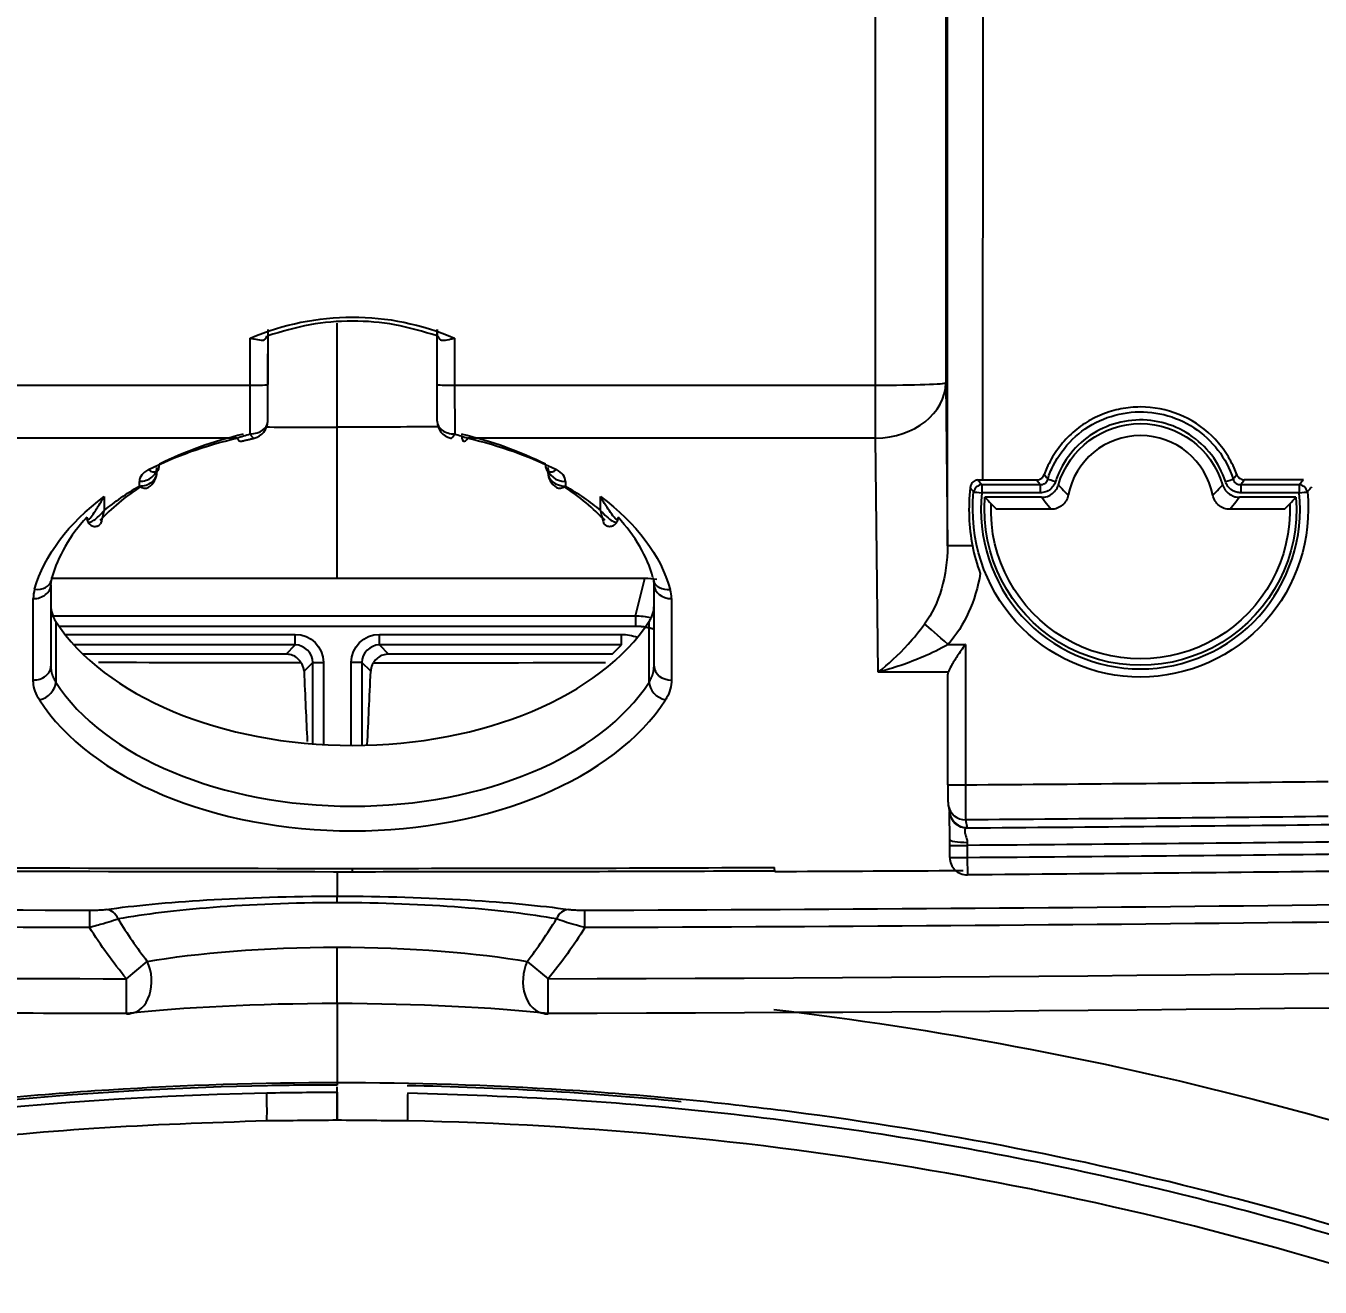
# Model space of a CAD drawing. Header units: millimetres. Extents: x 28 to 2363, y 8 to 1657.
# Drawn here: x 1883.81 to 1920.71, y 1195.31 to 1231.27 of the extents above; entities that cross this region are included whole.
import ezdxf

# ---------------------------------------------------------------- set-up
doc = ezdxf.new("R2010")
doc.units = ezdxf.units.MM
doc.layers.get('Defpoints').update_dxf_attribs({"linetype": 'CONTINUOUS'})
doc.layers.add('1LINE', color=7, linetype='CONTINUOUS')
doc.styles.add('Annotative', font='malgun.ttf')
doc.dimstyles.new('WOO', dxfattribs={"dimtxt": 20, "dimasz": 2, "dimexe": 1.25, "dimexo": 0.3, "dimgap": 1, "dimtad": 1, "dimdec": 1, "dimzin": 1, "dimdsep": 46, "dimtxsty": 'Annotative', "dimcen": 0, "dimclrd": 1, "dimclre": 1, "dimclrt": 2, "dimadec": 0, "dimazin": 0, "dimtfac": 1, "dimtdec": 1, "dimtofl": 0, "dimtmove": 0, "dimatfit": 3, "dimfxl": 0, "dimarcsym": 0})

# ---------------------------------------------------------------- blocks, each defined once
blk = doc.blocks.new('*D31')
at = {"layer": '1LINE', "color": 1, "lineweight": -2}
for p, q in [((1963.641, 1298.544), (2143.909, 1298.544)), ((2142.659, 1296.544), (2142.659, 849.163)), ((1892.986, 847.163), (2143.909, 847.163))]:
    blk.add_line(p, q, dxfattribs=at)
at = {"layer": '1LINE', "color": 1}
for points in [[(2142.326, 1296.544), (2142.993, 1296.544), (2142.659, 1298.544)], [(2142.326, 849.163), (2142.993, 849.163), (2142.659, 847.163)]]:
    blk.add_solid(points, dxfattribs=at)
at = {"layer": 'Defpoints', "color": 0}
for p in [(1963.341, 1298.544), (1892.686, 847.163), (2142.659, 847.163)]:
    blk.add_point(p, dxfattribs=at)
at = {"layer": '1LINE', "color": 2, "insert": (2131.272, 1072.853), "char_height": 20, "attachment_point": 5, "rotation": 90, "style": 'Annotative'}
blk.add_mtext('451', dxfattribs=at)
blk = doc.blocks.new('*D32')
at = {"layer": '1LINE', "color": 1, "lineweight": -2}
for p, q in [((1963.641, 1336.944), (2212.264, 1336.944)), ((2211.014, 1334.944), (2211.014, 849.163)), ((1892.986, 847.163), (2212.264, 847.163))]:
    blk.add_line(p, q, dxfattribs=at)
at = {"layer": '1LINE', "color": 1}
for points in [[(2210.681, 1334.944), (2211.348, 1334.944), (2211.014, 1336.944)], [(2210.681, 849.163), (2211.348, 849.163), (2211.014, 847.163)]]:
    blk.add_solid(points, dxfattribs=at)
at = {"layer": 'Defpoints', "color": 0}
for p in [(1963.341, 1336.944), (1892.686, 847.163), (2211.014, 847.163)]:
    blk.add_point(p, dxfattribs=at)
at = {"layer": '1LINE', "color": 2, "insert": (2199.681, 1092.053), "char_height": 20, "attachment_point": 5, "rotation": 90, "style": 'Annotative'}
blk.add_mtext('490', dxfattribs=at)

msp = doc.modelspace()

# ---------------------------------------------------------------- linework, layer by layer
at = {"layer": '1LINE', "linetype": 'Continuous'}
for p, q in [((1910.086, 1216.439), (1910.095, 1245.78)), ((1911.095, 1245.78), (1911.087, 1218.324)), ((1910.036, 1237.433), (1910.036, 1221.09)), ((1908.036, 1221.021), (1908.036, 1237.364)), ((1890.703, 1222.611), (1890.703, 1221.039)), ((1895.532, 1222.612), (1895.533, 1222.424)), ((1895.533, 1221.038), (1895.532, 1222.612)), ((1890.203, 1221.021), (1890.203, 1222.365)), ((1896.033, 1222.365), (1896.033, 1221.021)), ((1890.704, 1219.997), (1890.704, 1221.914)), ((1878.201, 1221.021), (1890.203, 1221.021)), ((1896.033, 1221.021), (1908.036, 1221.021)), ((1908.036, 1219.515), (1908.036, 1221.021)), ((1910.036, 1221.09), (1910.086, 1216.439)), ((1892.686, 1215.511), (1892.686, 1219.828)), ((1889.827, 1219.515), (1878.201, 1219.515)), ((1908.036, 1219.515), (1896.409, 1219.515)), ((1908.108, 1212.841), (1908.036, 1219.515)), ((1887.5, 1218.545), (1887.525, 1218.56)), ((1887.543, 1218.673), (1887.543, 1218.539)), ((1898.693, 1218.539), (1898.693, 1218.673)), ((1898.711, 1218.56), (1898.737, 1218.545)), ((1887.043, 1218.145), (1887.043, 1218.279)), ((1899.193, 1218.279), (1899.193, 1218.145)), ((1911.062, 1218.187), (1911.062, 1217.955)), ((1911.062, 1218.187), (1912.726, 1218.187)), ((1911.087, 1218.324), (1912.628, 1218.324)), ((1912.726, 1218.187), (1912.726, 1217.955)), ((1918.453, 1218.187), (1918.453, 1217.955)), ((1918.453, 1218.187), (1920.116, 1218.187)), ((1920.238, 1218.324), (1918.551, 1218.324)), ((1920.116, 1218.187), (1920.116, 1217.955)), ((1886.043, 1217.846), (1886.043, 1217.447)), ((1900.193, 1217.447), (1900.193, 1217.846)), ((1912.726, 1217.955), (1911.062, 1217.955)), ((1912.769, 1217.824), (1911.155, 1217.824)), ((1920.023, 1217.824), (1918.41, 1217.824)), ((1920.116, 1217.955), (1918.453, 1217.955)), ((1913.036, 1217.482), (1911.484, 1217.482)), ((1919.694, 1217.482), (1918.142, 1217.482)), ((1885.543, 1217.221), (1885.543, 1217.254)), ((1900.693, 1217.254), (1900.693, 1217.221)), ((1884.518, 1215.33), (1884.518, 1213.008)), ((1892.686, 1215.511), (1884.547, 1215.511)), ((1901.454, 1215.511), (1892.686, 1215.511)), ((1901.188, 1214.444), (1901.454, 1215.511)), ((1901.718, 1213.008), (1901.718, 1215.329)), ((1884.018, 1212.614), (1884.018, 1214.936)), ((1902.218, 1214.935), (1902.218, 1212.614)), ((1884.518, 1214.444), (1901.188, 1214.444)), ((1901.188, 1214.144), (1884.756, 1214.144)), ((1901.188, 1214.444), (1901.188, 1214.144)), ((1884.925, 1213.915), (1891.49, 1213.915)), ((1891.49, 1213.615), (1891.49, 1213.915)), ((1893.887, 1213.915), (1900.789, 1213.915)), ((1893.887, 1213.615), (1893.887, 1213.915)), ((1900.789, 1213.615), (1900.789, 1213.915)), ((1891.49, 1213.615), (1885.179, 1213.615)), ((1891.227, 1213.352), (1891.49, 1213.615)), ((1893.887, 1213.615), (1894.15, 1213.352)), ((1900.789, 1213.615), (1893.887, 1213.615)), ((1900.527, 1213.352), (1900.789, 1213.615)), ((1910.103, 1213.629), (1910.598, 1213.629)), ((1910.598, 1213.629), (1910.597, 1209.627)), ((1891.227, 1213.352), (1885.433, 1213.352)), ((1891.99, 1213.115), (1891.738, 1212.863)), ((1891.99, 1210.794), (1891.99, 1213.115)), ((1891.99, 1213.115), (1892.29, 1213.115)), ((1892.29, 1213.115), (1892.29, 1210.774)), ((1893.387, 1213.115), (1893.087, 1213.115)), ((1893.087, 1210.75), (1893.087, 1213.115)), ((1893.639, 1212.863), (1893.387, 1213.115)), ((1893.387, 1213.115), (1893.387, 1210.753)), ((1900.527, 1213.352), (1894.15, 1213.352)), ((1910.112, 1212.841), (1908.108, 1212.841)), ((1910.097, 1209.627), (1910.098, 1212.747)), ((1910.141, 1208.839), (1910.14, 1208.859)), ((1910.149, 1208.071), (1910.141, 1208.839)), ((1910.149, 1207.558), (1910.149, 1207.9)), ((1910.149, 1207.9), (1910.649, 1207.9)), ((1910.649, 1207.9), (1910.649, 1207.557)), ((1910.149, 1207.558), (1910.649, 1207.557)), ((1910.649, 1207.557), (1910.652, 1207.057)), ((1905.159, 1207.147), (1905.157, 1207.271)), ((1885.623, 1206.053), (1885.622, 1205.556)), ((1899.75, 1205.556), (1899.749, 1206.053)), ((1886.675, 1204.098), (1887.27, 1204.593)), ((1898.102, 1204.593), (1898.697, 1204.098)), ((1886.672, 1203.098), (1886.675, 1204.098)), ((1898.7, 1203.098), (1898.697, 1204.098))]:
    msp.add_line(p, q, dxfattribs=at)
for centre, radius, start, end in [((1890.204, 1219.997), 0.5, 282.9182, 0), ((1896.034, 1219.996), 0.5, 180.0696, 257.0782), ((1915.589, 1217.482), 2.102, 11.0661, 168.9339), ((1887.043, 1218.539), 0.5, 300.4341, 0), ((1899.193, 1218.539), 0.5, 180, 239.5692), ((1910.649, 1207.557), 0.5, 179.9825, 270.4104), ((1886.675, 1204.098), 1, 269.8562, 276.0954), ((1898.697, 1204.098), 1, 263.9046, 270.1438)]:
    msp.add_arc(centre, radius, start, end, dxfattribs=at)
at = {"layer": '1LINE', "linetype": 'Continuous', "extrusion": (0, 0, -1)}
for radius, start, end in [(2.444, 16.6111, 163.3889), (4.447, 175.587, 4.413), (4.264, 177.8662, 2.1338)]:
    msp.add_arc((-1915.589, 1217.482), radius, start, end, dxfattribs=at)
for centre, major_axis, ratio, start_param, end_param in [((1893.118, 1205.518), (0, 17.446), 0.643111, 6.020324, 6.545956), ((1890.704, 1221.091), (0.001, -1.5), 0.000657, 0.753374, 1.535977), ((1895.534, 1221.09), (0.001, -1.5), 0.000657, 0.752898, 1.535977), ((1893.118, 1214.225), (9.2, 0), 0.615661, 4.0278, 4.346589), ((1893.118, 1214.225), (9.2, 0), 0.615661, 5.078189, 5.396974), ((1911.087, 1217.924), (1, 0), 0.4, 4.569444, 4.712535), ((1893.118, 1214.225), (9.2, 0), 0.615661, 3.314769, 3.835078), ((1893.118, 1214.225), (8.8, 0), 0.615661, 3.778392, 3.950393), ((1893.118, 1214.225), (8.8, 0), 0.615661, 5.474313, 5.646299), ((1893.118, 1214.225), (9.2, 0), 0.615661, 5.589696, 6.110383), ((1908.086, 1216.46), (0.033, -3.019), 0.662435, 4.726546, 5.559645), ((1908.086, 1216.46), (0.041, -3.807), 0.787989, 4.934779, 5.559645), ((1891.49, 1213.115), (0.566, 0.566), 0.999924, 5.497825, 7.068545), ((1893.887, 1213.115), (0.566, -0.566), 0.999924, 2.356233, 3.926953), ((1900.789, 1212.615), (-0.919, -0.919), 0.999924, 2.356233, 2.714404), ((1910.598, 1212.75), (0.5, 0), 0.781289, 3.133484, 3.375648)]:
    msp.add_ellipse(centre, major_axis=major_axis, ratio=ratio, start_param=start_param, end_param=end_param, dxfattribs=at)
at = {"layer": '1LINE', "linetype": 'Continuous'}
for centre, major_axis, ratio, start_param, end_param in [((1890.203, 1221.038), (0.5, 0), 0.034812, 4.71237, 6.282528), ((1896.033, 1221.038), (0.5, 0), 0.034812, 3.140935, 4.71237), ((1908.036, 1221.091), (-2, 0), 0.034812, 1.570796, 3.132847), ((1908.036, 1221.091), (-2, -0.022), 0.787993, 1.562244, 3.127436), ((1890.204, 1219.997), (0.5, 0.001), 0.729385, 4.711502, 6.282225), ((1896.034, 1219.996), (0.5, 0.001), 0.72971, 3.140632, 4.711501), ((1889.827, 1219.909), (0.115, -0.487), 0.281869, 5.586499, 6.322334), ((1890.204, 1219.997), (0.112, -0.487), 0.231864, 5.503201, 6.283221), ((1896.034, 1219.996), (0.112, 0.487), 0.232128, 3.141558, 3.92114), ((1896.409, 1219.909), (0.115, 0.487), 0.281869, 2.42527, 3.838279), ((1887.043, 1218.673), (0.5, 0), 0.788011, 4.712387, 6.283185), ((1887.743, 1218.279), (-0.7, 0), 0.615661, 5.396978, 6.283187), ((1887.3, 1219.007), (0.225, -0.447), 0.498302, 5.493541, 6.302848), ((1887.3, 1219.007), (0.225, -0.447), 0.498302, 0.019668, 0.781154), ((1898.936, 1219.007), (0.225, 0.447), 0.4983, 2.36044, 3.141191), ((1899.193, 1218.673), (0.5, 0), 0.788011, 3.141592, 4.712387), ((1898.936, 1219.007), (0.225, 0.447), 0.4983, 3.141206, 3.931235), ((1898.493, 1218.279), (-0.7, 0), 0.615661, 3.141594, 4.027804), ((1887.043, 1218.539), (0.5, 0), 0.788011, 4.712387, 6.283185), ((1899.193, 1218.539), (0.5, 0), 0.788011, 3.141593, 4.712387), ((1911.062, 1217.955), (0.186, 0.167), 0.880524, 0.900315, 2.241282), ((1913.167, 1218.275), (-0.238, 0.078), 0.000006, 0.380485, 1.570798), ((1918.012, 1218.274), (0.238, 0.078), 0.000006, 4.712387, 5.90268), ((1920.116, 1217.955), (-0.186, 0.167), 0.880491, 4.041749, 5.383031), ((1887.043, 1218.539), (0.253, -0.431), 0.544017, 5.459377, 6.283162), ((1899.193, 1218.539), (0.253, 0.431), 0.543975, 3.141612, 3.965367), ((1911.062, 1217.955), (0.249, -0.026), 0.000006, 3.521932, 4.71233), ((1920.116, 1217.955), (0.249, 0.026), 0.000006, 4.712463, 5.902889), ((1911.086, 1216.439), (-1, 0), 0.000006, 5.005123, 6.274469), ((1884.018, 1215.33), (0.5, 0), 0.788011, 4.712387, 6.283185), ((1884.056, 1215.595), (0.481, -0.137), 0.776224, 4.929463, 6.292444), ((1884.056, 1215.595), (0.481, -0.137), 0.776224, 0.009264, 0.217077), ((1902.181, 1215.593), (-0.481, -0.136), 0.776275, 6.066564, 6.273958), ((1902.181, 1215.593), (-0.481, -0.136), 0.776275, 6.273957, 7.637358), ((1902.218, 1215.329), (-0.5, 0), 0.788011, 0, 1.570794), ((1886.518, 1214.936), (-2.5, 0), 0.615661, 6.110009, 6.283187), ((1899.718, 1214.935), (-2.5, 0), 0.615661, 3.141594, 3.314395), ((1893.118, 1216.353), (-9.1, 0), 0.615661, 0.377636, 2.764166), ((1910.103, 1213.629), (-0.753, 0.658), 0.000005, 4.712393, 5.803574), ((1884.018, 1213.008), (0.5, 0), 0.788011, 4.712387, 6.283185), ((1902.218, 1213.008), (-0.5, 0), 0.788011, 0, 1.570794), ((1884.194, 1212.44), (0.42, 0.271), 0.732486, 4.271434, 5.84223), ((1893.118, 1214.619), (9.1, 0), 0.615661, 3.519231, 5.905761), ((1902.042, 1212.441), (-0.42, 0.271), 0.732548, 0.440747, 2.011543), ((1893.118, 1214.225), (-9.6, 0), 0.615661, 0.377638, 2.764168), ((1910.597, 1209.627), (0.5, 0), 0.000006, 3.132649, 4.712389), ((1910.601, 1209.128), (0.493, 0.086), 0.998718, 2.968572, 3.141512), ((1910.601, 1209.128), (0.493, 0.086), 0.998718, 3.141507, 4.547222), ((1910.635, 1208.899), (0.265, -0.424), 0.99549, 4.276202, 5.728842), ((1910.64, 1208.906), (0.493, 0.086), 0.998718, 3.141511, 4.547236), ((1910.649, 1208.071), (0.5, 0.001), 0.170269, 3.132748, 4.7134), ((1886.095, 1205.578), (-0.068, 0.495), 0.791053, 5.070539, 6.108694), ((1899.277, 1205.578), (-0.068, -0.495), 0.791053, 3.316084, 4.354239), ((1886.675, 1204.098), (0.106, -0.994), 0.713221, 0.000028, 2.013905), ((1898.697, 1204.098), (-0.106, -0.994), 0.713221, 4.26928, 6.283157)]:
    msp.add_ellipse(centre, major_axis=major_axis, ratio=ratio, start_param=start_param, end_param=end_param, dxfattribs=at)
for points, knots in [([(1895.532, 1222.427), (1895.135, 1222.547), (1894.348, 1222.784), (1893.117, 1222.878), (1891.887, 1222.784), (1891.1, 1222.547), (1890.703, 1222.427)], [0, 0, 0, 0, 0.252159, 0.499995, 0.747833, 1, 1, 1, 1]), ([(1890.203, 1222.365), (1890.237, 1222.359), (1890.348, 1222.341), (1890.506, 1222.292), (1890.635, 1222.31), (1890.666, 1222.385), (1890.679, 1222.419)], [0, 0, 0, 0, 0.157878, 0.508481, 0.782783, 1, 1, 1, 1]), ([(1895.556, 1222.419), (1895.57, 1222.385), (1895.601, 1222.31), (1895.728, 1222.295), (1895.888, 1222.331), (1895.997, 1222.357), (1896.033, 1222.365)], [0, 0, 0, 0, 0.217337, 0.491816, 0.835272, 1, 1, 1, 1]), ([(1918.332, 1218.477), (1918.309, 1218.54), (1918.284, 1218.603), (1918.181, 1218.835), (1918.09, 1218.997), (1917.876, 1219.303), (1917.753, 1219.448), (1917.352, 1219.837), (1917.033, 1220.046), (1916.333, 1220.328), (1915.965, 1220.4), (1915.399, 1220.4), (1915.213, 1220.381), (1914.848, 1220.31), (1914.667, 1220.257), (1914.319, 1220.115), (1914.154, 1220.029), (1913.842, 1219.826), (1913.693, 1219.707), (1913.425, 1219.448), (1913.304, 1219.306), (1913.089, 1218.998), (1912.997, 1218.833), (1912.894, 1218.602), (1912.869, 1218.54), (1912.846, 1218.477)], [0, 0, 0, 0, 0.028151, 0.028151, 0.106782, 0.106782, 0.185413, 0.185413, 0.342675, 0.342675, 0.499938, 0.499938, 0.578569, 0.578569, 0.6572, 0.6572, 0.735831, 0.735831, 0.814462, 0.814462, 0.893093, 0.893093, 0.971724, 0.971724, 1, 1, 1, 1]), ([(1912.947, 1218.347), (1912.989, 1218.477), (1913.041, 1218.604), (1913.242, 1219.004), (1913.431, 1219.262), (1913.877, 1219.695), (1914.141, 1219.876), (1914.706, 1220.137), (1915.014, 1220.22), (1915.634, 1220.28), (1915.953, 1220.256), (1916.559, 1220.107), (1916.853, 1219.979), (1917.374, 1219.637), (1917.608, 1219.419), (1917.986, 1218.926), (1918.135, 1218.642), (1918.232, 1218.347)], [0, 0, 0, 0, 0.058481, 0.058481, 0.192764, 0.192764, 0.327361, 0.327361, 0.461624, 0.461624, 0.596313, 0.596313, 0.731129, 0.731129, 0.865452, 0.865452, 1, 1, 1, 1]), ([(1918.012, 1218.274), (1917.923, 1218.546), (1917.786, 1218.805), (1917.439, 1219.258), (1917.225, 1219.457), (1916.747, 1219.77), (1916.478, 1219.887), (1915.923, 1220.025), (1915.63, 1220.046), (1915.062, 1219.992), (1914.78, 1219.915), (1914.262, 1219.676), (1914.02, 1219.51), (1913.611, 1219.113), (1913.438, 1218.877), (1913.254, 1218.51), (1913.206, 1218.394), (1913.167, 1218.275)], [0, 0, 0, 0, 0.134539, 0.134539, 0.268888, 0.268888, 0.403716, 0.403716, 0.538389, 0.538389, 0.672659, 0.672659, 0.807244, 0.807244, 0.941557, 0.941557, 1, 1, 1, 1]), ([(1910.944, 1218.32), (1910.92, 1218.318), (1910.897, 1218.313), (1910.854, 1218.294), (1910.833, 1218.281), (1910.798, 1218.249), (1910.783, 1218.23), (1910.756, 1218.186), (1910.746, 1218.16), (1910.737, 1218.12), (1910.734, 1218.108), (1910.733, 1218.095)], [0, 0, 0, 0, 0.212275, 0.212275, 0.424111, 0.424111, 0.642114, 0.642114, 0.886811, 0.886811, 1, 1, 1, 1]), ([(1910.944, 1218.32), (1910.954, 1218.309), (1910.964, 1218.298), (1911.003, 1218.253), (1911.032, 1218.22), (1911.062, 1218.187)], [0, 0, 0, 0, 0.249293, 0.249293, 1, 1, 1, 1]), ([(1912.628, 1218.324), (1912.654, 1218.324), (1912.681, 1218.328), (1912.73, 1218.345), (1912.754, 1218.358), (1912.794, 1218.39), (1912.811, 1218.41), (1912.833, 1218.446), (1912.841, 1218.461), (1912.846, 1218.477)], [0, 0, 0, 0, 0.276801, 0.276801, 0.554401, 0.554401, 0.822508, 0.822508, 1, 1, 1, 1]), ([(1912.726, 1218.187), (1912.714, 1218.203), (1912.703, 1218.218), (1912.679, 1218.252), (1912.667, 1218.269), (1912.645, 1218.299), (1912.637, 1218.311), (1912.628, 1218.324)], [0, 0, 0, 0, 0.347565, 0.347565, 0.730744, 0.730744, 1, 1, 1, 1]), ([(1912.726, 1218.187), (1912.753, 1218.184), (1912.781, 1218.186), (1912.827, 1218.199), (1912.846, 1218.208), (1912.868, 1218.223), (1912.873, 1218.226), (1912.895, 1218.245), (1912.91, 1218.263), (1912.923, 1218.285), (1912.924, 1218.287), (1912.935, 1218.308), (1912.942, 1218.327), (1912.947, 1218.347)], [0, 0, 0, 0, 0.277003, 0.277003, 0.480586, 0.480586, 0.539452, 0.539452, 0.769035, 0.769035, 0.795591, 0.795591, 1, 1, 1, 1]), ([(1913.167, 1218.275), (1913.155, 1218.238), (1913.139, 1218.203), (1913.092, 1218.127), (1913.058, 1218.088), (1912.978, 1218.023), (1912.93, 1217.997), (1912.831, 1217.963), (1912.778, 1217.955), (1912.726, 1217.955)], [0, 0, 0, 0, 0.197846, 0.197846, 0.458865, 0.458865, 0.729849, 0.729849, 1, 1, 1, 1]), ([(1912.769, 1217.824), (1912.824, 1217.824), (1912.881, 1217.833), (1912.987, 1217.87), (1913.037, 1217.898), (1913.124, 1217.968), (1913.162, 1218.011), (1913.216, 1218.096), (1913.234, 1218.138), (1913.247, 1218.18)], [0, 0, 0, 0, 0.263628, 0.263628, 0.527273, 0.527273, 0.790687, 0.790687, 1, 1, 1, 1]), ([(1912.846, 1218.477), (1912.846, 1218.477), (1912.846, 1218.477), (1912.855, 1218.465), (1912.864, 1218.454), (1912.886, 1218.425), (1912.899, 1218.409), (1912.923, 1218.377), (1912.935, 1218.362), (1912.947, 1218.347)], [0, 0, 0, 0, 0.000094, 0.000094, 0.269265, 0.269265, 0.652484, 0.652484, 1, 1, 1, 1]), ([(1913.247, 1218.18), (1913.282, 1218.141), (1913.318, 1218.102), (1913.41, 1218.003), (1913.467, 1217.944), (1913.526, 1217.885)], [0, 0, 0, 0, 0.392739, 0.392739, 1, 1, 1, 1]), ([(1917.652, 1217.885), (1917.711, 1217.944), (1917.769, 1218.003), (1917.861, 1218.102), (1917.897, 1218.141), (1917.932, 1218.18)], [0, 0, 0, 0, 0.607261, 0.607261, 1, 1, 1, 1]), ([(1917.932, 1218.18), (1917.948, 1218.127), (1917.973, 1218.075), (1918.039, 1217.985), (1918.08, 1217.945), (1918.171, 1217.881), (1918.224, 1217.857), (1918.32, 1217.83), (1918.365, 1217.824), (1918.41, 1217.824)], [0, 0, 0, 0, 0.263628, 0.263628, 0.527273, 0.527273, 0.790687, 0.790687, 1, 1, 1, 1]), ([(1918.453, 1217.955), (1918.414, 1217.955), (1918.376, 1217.959), (1918.289, 1217.98), (1918.241, 1218.001), (1918.155, 1218.057), (1918.116, 1218.093), (1918.052, 1218.177), (1918.028, 1218.225), (1918.012, 1218.274)], [0, 0, 0, 0, 0.197457, 0.197457, 0.458591, 0.458591, 0.729714, 0.729714, 1, 1, 1, 1]), ([(1918.232, 1218.347), (1918.237, 1218.353), (1918.242, 1218.359), (1918.26, 1218.382), (1918.273, 1218.399), (1918.299, 1218.432), (1918.311, 1218.449), (1918.327, 1218.469), (1918.33, 1218.473), (1918.332, 1218.477), (1918.332, 1218.477), (1918.332, 1218.477)], [0, 0, 0, 0, 0.148414, 0.148414, 0.531607, 0.531607, 0.914872, 0.914872, 0.999907, 0.999907, 1, 1, 1, 1]), ([(1918.232, 1218.347), (1918.238, 1218.32), (1918.249, 1218.294), (1918.276, 1218.255), (1918.29, 1218.239), (1918.311, 1218.223), (1918.316, 1218.219), (1918.34, 1218.204), (1918.362, 1218.195), (1918.387, 1218.19), (1918.39, 1218.189), (1918.412, 1218.186), (1918.433, 1218.185), (1918.453, 1218.187)], [0, 0, 0, 0, 0.277234, 0.277234, 0.480838, 0.480838, 0.539772, 0.539772, 0.770334, 0.770334, 0.796107, 0.796107, 1, 1, 1, 1]), ([(1918.332, 1218.477), (1918.341, 1218.452), (1918.354, 1218.429), (1918.387, 1218.388), (1918.407, 1218.37), (1918.451, 1218.344), (1918.476, 1218.334), (1918.517, 1218.326), (1918.534, 1218.324), (1918.551, 1218.324)], [0, 0, 0, 0, 0.276939, 0.276939, 0.554679, 0.554679, 0.822922, 0.822922, 1, 1, 1, 1]), ([(1918.551, 1218.324), (1918.548, 1218.32), (1918.545, 1218.316), (1918.53, 1218.295), (1918.518, 1218.277), (1918.493, 1218.242), (1918.48, 1218.225), (1918.463, 1218.2), (1918.458, 1218.193), (1918.453, 1218.187)], [0, 0, 0, 0, 0.085171, 0.085171, 0.468369, 0.468369, 0.851566, 0.851566, 1, 1, 1, 1]), ([(1920.116, 1218.187), (1920.146, 1218.22), (1920.176, 1218.253), (1920.216, 1218.299), (1920.227, 1218.311), (1920.238, 1218.324)], [0, 0, 0, 0, 0.728335, 0.728335, 1, 1, 1, 1]), ([(1892.686, 847.163), (1880.172, 847.156), (1867.684, 848.585), (1843.329, 854.273), (1831.696, 858.433), (1809.518, 869.388), (1798.959, 876.367), (1784.628, 888.455), (1780.113, 892.698), (1771.42, 901.459), (1767.257, 905.989), (1755.276, 919.994), (1747.972, 929.889), (1734.667, 950.746), (1728.646, 961.764), (1718.116, 984.312), (1713.621, 995.771), (1705.981, 1019.009), (1702.823, 1030.784), (1697.863, 1054.653), (1696.043, 1066.743), (1693.541, 1091.183), (1692.877, 1103.547), (1692.353, 1128.141), (1692.483, 1140.363), (1693.078, 1164.695), (1693.516, 1176.807), (1694.485, 1198.61), (1695.013, 1208.314), (1695.649, 1217.985)], [0, 0, 0, 0, 0.078081, 0.078081, 0.156162, 0.156162, 0.234242, 0.234242, 0.273283, 0.273283, 0.312323, 0.312323, 0.390404, 0.390404, 0.468485, 0.468485, 0.546565, 0.546565, 0.624646, 0.624646, 0.702727, 0.702727, 0.780808, 0.780808, 0.858888, 0.858888, 0.936969, 0.936969, 1, 1, 1, 1]), ([(1885.544, 1217.253), (1885.552, 1217.23), (1885.573, 1217.165), (1885.65, 1217.245), (1885.769, 1217.4), (1885.904, 1217.625), (1886.012, 1217.796), (1886.043, 1217.846)], [0, 0, 0, 0, 0.086823, 0.248719, 0.498044, 0.85369, 1, 1, 1, 1]), ([(2089.73, 1217.874), (2090.367, 1208.165), (2090.896, 1198.423), (2091.865, 1176.548), (2092.303, 1164.413), (2092.892, 1140.089), (2093.017, 1127.899), (2092.489, 1103.463), (2091.835, 1091.223), (2089.323, 1066.695), (2087.483, 1054.465), (2079.895, 1018.151), (2072.069, 994.433), (2056.333, 961.024), (2050.4, 950.216), (2037.006, 929.328), (2029.646, 919.416), (2017.625, 905.446), (2013.454, 900.933), (2004.755, 892.219), (2000.244, 888.005), (1985.941, 876.032), (1975.488, 869.164), (1953.136, 858.213), (1941.298, 854.057), (1917.346, 848.55), (1905.136, 847.156), (1892.686, 847.163)], [0, 0, 0, 0, 0.063029, 0.063029, 0.14111, 0.14111, 0.219191, 0.219191, 0.297272, 0.297272, 0.375352, 0.375352, 0.531514, 0.531514, 0.609595, 0.609595, 0.687676, 0.687676, 0.726717, 0.726717, 0.765757, 0.765757, 0.843838, 0.843838, 0.921919, 0.921919, 1, 1, 1, 1]), ([(1900.693, 1217.254), (1900.688, 1217.228), (1900.673, 1217.158), (1900.593, 1217.237), (1900.489, 1217.373), (1900.341, 1217.588), (1900.243, 1217.758), (1900.193, 1217.846)], [0, 0, 0, 0, 0.08608, 0.230846, 0.499543, 0.74257, 1, 1, 1, 1]), ([(1920.347, 1217.979), (1920.486, 1216.647), (1920.037, 1215.273), (1918.255, 1213.291), (1916.93, 1212.699), (1914.254, 1212.697), (1912.939, 1213.278), (1911.135, 1215.278), (1910.691, 1216.639), (1910.832, 1217.979)], [0, 0, 0, 0, 0.25, 0.25, 0.5, 0.5, 0.75, 0.75, 1, 1, 1, 1]), ([(1910.832, 1217.979), (1910.802, 1218.014), (1910.772, 1218.048), (1910.74, 1218.087), (1910.736, 1218.091), (1910.733, 1218.095)], [0, 0, 0, 0, 0.897355, 0.897355, 1, 1, 1, 1]), ([(1911.062, 1217.955), (1910.929, 1216.683), (1911.351, 1215.386), (1913.067, 1213.482), (1914.318, 1212.929), (1916.865, 1212.931), (1918.125, 1213.494), (1919.821, 1215.38), (1920.249, 1216.686), (1920.116, 1217.955)], [0, 0, 0, 0, 0.25, 0.25, 0.5, 0.5, 0.75, 0.75, 1, 1, 1, 1]), ([(1913.036, 1217.482), (1912.979, 1217.551), (1912.924, 1217.62), (1912.836, 1217.734), (1912.802, 1217.779), (1912.769, 1217.824)], [0, 0, 0, 0, 0.607271, 0.607271, 1, 1, 1, 1]), ([(1913.526, 1217.885), (1913.516, 1217.83), (1913.495, 1217.776), (1913.439, 1217.68), (1913.402, 1217.636), (1913.316, 1217.564), (1913.267, 1217.535), (1913.158, 1217.493), (1913.097, 1217.482), (1913.036, 1217.482)], [0, 0, 0, 0, 0.244849, 0.244849, 0.489718, 0.489718, 0.734324, 0.734324, 1, 1, 1, 1]), ([(1918.142, 1217.482), (1918.086, 1217.482), (1918.03, 1217.491), (1917.924, 1217.528), (1917.874, 1217.556), (1917.787, 1217.626), (1917.748, 1217.669), (1917.687, 1217.768), (1917.664, 1217.826), (1917.652, 1217.885)], [0, 0, 0, 0, 0.244849, 0.244849, 0.489718, 0.489718, 0.734325, 0.734325, 1, 1, 1, 1]), ([(1918.41, 1217.824), (1918.377, 1217.779), (1918.343, 1217.734), (1918.254, 1217.62), (1918.199, 1217.551), (1918.142, 1217.482)], [0, 0, 0, 0, 0.392729, 0.392729, 1, 1, 1, 1]), ([(1920.468, 1218.122), (1920.468, 1218.122), (1920.468, 1218.122), (1920.457, 1218.109), (1920.447, 1218.096), (1920.406, 1218.048), (1920.377, 1218.013), (1920.347, 1217.979)], [0, 0, 0, 0, 0.00009, 0.00009, 0.271583, 0.271583, 1, 1, 1, 1]), ([(1885.543, 1217.221), (1885.548, 1217.19), (1885.56, 1217.115), (1885.637, 1217.113), (1885.79, 1217.184), (1885.94, 1217.339), (1886.043, 1217.447)], [0, 0, 0, 0, 0.114012, 0.275504, 0.49937, 1, 1, 1, 1]), ([(1885.941, 1217.07), (1885.949, 1217.084), (1885.959, 1217.112), (1885.991, 1217.219), (1886.015, 1217.321), (1886.043, 1217.447)], [0, 0, 0, 0, 0.311452, 0.311452, 1, 1, 1, 1]), ([(1900.193, 1217.447), (1900.235, 1217.403), (1900.339, 1217.291), (1900.485, 1217.167), (1900.604, 1217.108), (1900.679, 1217.12), (1900.689, 1217.191), (1900.693, 1217.221)], [0, 0, 0, 0, 0.198108, 0.500758, 0.750992, 0.892984, 1, 1, 1, 1]), ([(1900.193, 1217.447), (1900.221, 1217.321), (1900.245, 1217.219), (1900.277, 1217.112), (1900.287, 1217.085), (1900.296, 1217.07)], [0, 0, 0, 0, 0.688579, 0.688579, 1, 1, 1, 1]), ([(1885.578, 1217.124), (1885.585, 1217.107), (1885.603, 1217.076), (1885.644, 1217.036), (1885.697, 1217.007), (1885.755, 1216.994), (1885.812, 1216.997), (1885.876, 1217.016), (1885.915, 1217.042), (1885.937, 1217.064)], [0, 0, 0, 0, 0.128681, 0.265577, 0.405802, 0.543853, 0.674862, 0.7955, 1, 1, 1, 1]), ([(1900.299, 1217.065), (1900.321, 1217.043), (1900.36, 1217.016), (1900.425, 1216.997), (1900.481, 1216.995), (1900.539, 1217.008), (1900.592, 1217.036), (1900.633, 1217.077), (1900.651, 1217.108), (1900.658, 1217.124)], [0, 0, 0, 0, 0.204495, 0.325132, 0.456139, 0.594189, 0.734416, 0.871314, 1, 1, 1, 1]), ([(1884.518, 1214.741), (1884.518, 1214.702), (1884.521, 1214.663), (1884.534, 1214.584), (1884.543, 1214.546), (1884.578, 1214.432), (1884.614, 1214.358), (1884.659, 1214.287)], [0, 0, 0, 0, 0.253135, 0.253135, 0.506271, 0.506271, 1, 1, 1, 1]), ([(1901.578, 1214.288), (1901.601, 1214.325), (1901.622, 1214.362), (1901.657, 1214.437), (1901.672, 1214.476), (1901.707, 1214.589), (1901.718, 1214.666), (1901.718, 1214.742)], [0, 0, 0, 0, 0.25313, 0.25313, 0.506261, 0.506261, 1, 1, 1, 1]), ([(1908.108, 1212.841), (1908.11, 1212.842), (1908.112, 1212.844), (1908.397, 1213.061), (1908.684, 1213.326), (1909.122, 1213.81), (1909.283, 1214.005), (1909.435, 1214.212)], [0, 0, 0, 0, 0.004191, 0.004191, 0.635655, 0.635655, 1, 1, 1, 1]), ([(1698.874, 1213.889), (1698.133, 1201.934), (1697.548, 1189.928), (1696.181, 1154.544), (1695.482, 1131.091), (1696.78, 1095.774), (1697.633, 1083.949), (1700.495, 1060.406), (1702.479, 1048.75), (1707.746, 1025.715), (1711.021, 1014.333), (1718.863, 991.845), (1723.448, 980.759), (1733.919, 959.299), (1739.776, 948.965), (1752.814, 929.139), (1760.023, 919.615), (1771.838, 906.137), (1775.915, 901.803), (1784.371, 893.475), (1788.737, 889.467), (1797.899, 881.938), (1802.693, 878.415), (1812.787, 871.94), (1818.057, 868.999), (1834.281, 861.178), (1845.487, 857.286), (1868.638, 852.001), (1880.663, 850.639), (1892.686, 850.645)], [0, 0, 0, 0, 0.079119, 0.079119, 0.232599, 0.232599, 0.309339, 0.309339, 0.386079, 0.386079, 0.462819, 0.462819, 0.539559, 0.539559, 0.616299, 0.616299, 0.69304, 0.69304, 0.73141, 0.73141, 0.76978, 0.76978, 0.80815, 0.80815, 0.84652, 0.84652, 0.92326, 0.92326, 1, 1, 1, 1]), ([(1892.685, 850.645), (1904.707, 850.639), (1916.706, 851.985), (1940.14, 857.354), (1951.333, 861.286), (1972.678, 871.594), (1982.867, 878.142), (1996.799, 889.608), (2001.192, 893.654), (2009.649, 902.003), (2013.702, 906.322), (2025.388, 919.674), (2032.536, 929.108), (2045.612, 948.99), (2051.547, 959.47), (2067.29, 991.805), (2074.949, 1014.109), (2082.814, 1048.358), (2084.799, 1059.924), (2087.677, 1083.307), (2088.556, 1095.157), (2089.899, 1130.655), (2089.198, 1154.277), (2087.832, 1189.732), (2087.249, 1201.739), (2086.509, 1213.693)], [0, 0, 0, 0, 0.076741, 0.076741, 0.153483, 0.153483, 0.230224, 0.230224, 0.268595, 0.268595, 0.306966, 0.306966, 0.383707, 0.383707, 0.460449, 0.460449, 0.613932, 0.613932, 0.690673, 0.690673, 0.767415, 0.767415, 0.920898, 0.920898, 1, 1, 1, 1]), ([(1910.103, 1213.629), (1909.872, 1213.497), (1909.633, 1213.38), (1908.973, 1213.096), (1908.544, 1212.952), (1908.115, 1212.843), (1908.112, 1212.842), (1908.108, 1212.841)], [0, 0, 0, 0, 0.36345, 0.36345, 0.994957, 0.994957, 1, 1, 1, 1]), ([(1910.598, 1213.629), (1910.597, 1213.627), (1910.596, 1213.625), (1910.516, 1213.512), (1910.436, 1213.399), (1910.298, 1213.194), (1910.237, 1213.099), (1910.155, 1212.951), (1910.127, 1212.892), (1910.112, 1212.841)], [0, 0, 0, 0, 0.006108, 0.006108, 0.40288, 0.40288, 0.755051, 0.755051, 1, 1, 1, 1]), ([(1891.66, 1213.103), (1891.646, 1213.127), (1891.631, 1213.149), (1891.578, 1213.214), (1891.533, 1213.252), (1891.436, 1213.31), (1891.382, 1213.331), (1891.294, 1213.349), (1891.26, 1213.352), (1891.227, 1213.352)], [0, 0, 0, 0, 0.156135, 0.156135, 0.486084, 0.486084, 0.810016, 0.810016, 1, 1, 1, 1]), ([(1891.738, 1212.863), (1891.735, 1212.929), (1891.718, 1212.996), (1891.676, 1213.077), (1891.669, 1213.09), (1891.66, 1213.103)], [0, 0, 0, 0, 0.832353, 0.832353, 1, 1, 1, 1]), ([(1893.717, 1213.103), (1893.704, 1213.084), (1893.693, 1213.064), (1893.656, 1212.984), (1893.642, 1212.923), (1893.639, 1212.863)], [0, 0, 0, 0, 0.247805, 0.247805, 1, 1, 1, 1]), ([(1894.15, 1213.352), (1894.095, 1213.352), (1894.039, 1213.343), (1893.935, 1213.307), (1893.885, 1213.28), (1893.798, 1213.212), (1893.76, 1213.171), (1893.725, 1213.118), (1893.721, 1213.111), (1893.717, 1213.103)], [0, 0, 0, 0, 0.316631, 0.316631, 0.633072, 0.633072, 0.952467, 0.952467, 1, 1, 1, 1]), ([(1884.194, 1212.046), (1884.091, 1212.206), (1884.032, 1212.379), (1884.019, 1212.572), (1884.018, 1212.593), (1884.018, 1212.614)], [0, 0, 0, 0, 0.894263, 0.894263, 1, 1, 1, 1]), ([(1902.218, 1212.614), (1902.218, 1212.442), (1902.17, 1212.267), (1902.066, 1212.086), (1902.055, 1212.066), (1902.042, 1212.047)], [0, 0, 0, 0, 0.894757, 0.894757, 1, 1, 1, 1]), ([(1910.597, 1209.627), (1912.317, 1209.639), (1914.036, 1209.653), (1917.482, 1209.685), (1919.209, 1209.703), (1920.936, 1209.722)], [0, 0, 0, 0, 0.498929, 0.498929, 1, 1, 1, 1]), ([(1910.097, 1209.627), (1910.097, 1209.591), (1910.097, 1209.494), (1910.098, 1209.378), (1910.098, 1209.321), (1910.098, 1209.31)], [0, 0, 0, 0, 0.301195, 0.856781, 1, 1, 1, 1]), ([(1910.597, 1209.627), (1910.598, 1209.515), (1910.598, 1209.401), (1910.599, 1209.19), (1910.6, 1209.09), (1910.601, 1208.915), (1910.601, 1208.838), (1910.603, 1208.72), (1910.603, 1208.676), (1910.604, 1208.639), (1910.604, 1208.631), (1910.605, 1208.628)], [0, 0, 0, 0, 0.221999, 0.221999, 0.444002, 0.444002, 0.665997, 0.665997, 0.887989, 0.887989, 1, 1, 1, 1]), ([(1910.098, 1209.31), (1910.098, 1209.27), (1910.099, 1209.185), (1910.1, 1209.137), (1910.102, 1209.1), (1910.104, 1209.074), (1910.111, 1209.016), (1910.139, 1208.932), (1910.171, 1208.859), (1910.199, 1208.831), (1910.2, 1208.83)], [0, 0, 0, 0, 0.208866, 0.502656, 0.565593, 0.606133, 0.666511, 0.829431, 0.992952, 1, 1, 1, 1]), ([(1920.941, 1208.723), (1919.216, 1208.704), (1917.49, 1208.686), (1914.045, 1208.654), (1912.325, 1208.64), (1910.605, 1208.628)], [0, 0, 0, 0, 0.50082, 0.50082, 1, 1, 1, 1]), ([(1910.605, 1208.628), (1910.608, 1208.612), (1910.61, 1208.595), (1910.623, 1208.521), (1910.633, 1208.464), (1910.643, 1208.406)], [0, 0, 0, 0, 0.224861, 0.224861, 1, 1, 1, 1]), ([(1910.639, 1208.4), (1910.634, 1208.398), (1910.628, 1208.395), (1910.608, 1208.38), (1910.592, 1208.363), (1910.576, 1208.319), (1910.575, 1208.293), (1910.581, 1208.254), (1910.583, 1208.244), (1910.597, 1208.192), (1910.618, 1208.144), (1910.642, 1208.059), (1910.65, 1208.023), (1910.649, 1207.985)], [0, 0, 0, 0, 0.113598, 0.113598, 0.333704, 0.333704, 0.523348, 0.523348, 0.581736, 0.581736, 0.835903, 0.835903, 1, 1, 1, 1]), ([(1893.118, 1207.141), (1893.118, 1207.135), (1893.118, 1207.139), (1893.118, 1207.165), (1893.118, 1207.187), (1893.118, 1207.226), (1893.118, 1207.235), (1893.118, 1207.245)], [0, 0, 0, 0, 0.438826, 0.438826, 0.877652, 0.877652, 1, 1, 1, 1]), ([(1905.16, 1207.168), (1904.827, 1207.167), (1904.494, 1207.165), (1902.827, 1207.159), (1901.494, 1207.154), (1897.813, 1207.145), (1895.465, 1207.142), (1893.118, 1207.141)], [0, 0, 0, 0, 0.083038, 0.083038, 0.415188, 0.415188, 1, 1, 1, 1]), ([(1910.533, 1207.175), (1910.408, 1207.174), (1910.283, 1207.174), (1908.492, 1207.163), (1906.825, 1207.154), (1905.159, 1207.147)], [0, 0, 0, 0, 0.069612, 0.069612, 1, 1, 1, 1]), ([(1886.096, 1206.075), (1886.889, 1206.183), (1887.846, 1206.277), (1890.09, 1206.413), (1891.372, 1206.452), (1892.686, 1206.452)], [0, 0, 0, 0, 0.5, 0.5, 1, 1, 1, 1]), ([(1892.686, 1206.263), (1892.686, 1206.307), (1892.686, 1206.346), (1892.686, 1206.406), (1892.686, 1206.429), (1892.686, 1206.446), (1892.686, 1206.45), (1892.686, 1206.452)], [0, 0, 0, 0, 0.421642, 0.421642, 0.843283, 0.843283, 1, 1, 1, 1]), ([(1892.686, 1206.452), (1894, 1206.452), (1895.282, 1206.413), (1897.526, 1206.277), (1898.483, 1206.183), (1899.276, 1206.075)], [0, 0, 0, 0, 0.5, 0.5, 1, 1, 1, 1]), ([(1885.623, 1206.053), (1885.703, 1206.053), (1885.783, 1206.054), (1885.915, 1206.059), (1885.971, 1206.063), (1886.047, 1206.069), (1886.074, 1206.072), (1886.096, 1206.075)], [0, 0, 0, 0, 0.445106, 0.445106, 0.793396, 0.793396, 1, 1, 1, 1]), ([(1892.686, 1206.263), (1891.43, 1206.263), (1890.209, 1206.214), (1888.082, 1206.047), (1887.182, 1205.933), (1886.438, 1205.802)], [0, 0, 0, 0, 0.5, 0.5, 1, 1, 1, 1]), ([(1898.934, 1205.802), (1898.19, 1205.933), (1897.29, 1206.047), (1895.163, 1206.214), (1893.941, 1206.263), (1892.686, 1206.263)], [0, 0, 0, 0, 0.5, 0.5, 1, 1, 1, 1]), ([(1899.276, 1206.075), (1899.311, 1206.07), (1899.356, 1206.066), (1899.453, 1206.06), (1899.507, 1206.057), (1899.623, 1206.054), (1899.686, 1206.053), (1899.749, 1206.053)], [0, 0, 0, 0, 0.326723, 0.326723, 0.65086, 0.65086, 1, 1, 1, 1]), ([(1886.438, 1205.802), (1886.399, 1205.787), (1886.353, 1205.771), (1886.222, 1205.728), (1886.126, 1205.698), (1885.898, 1205.631), (1885.759, 1205.592), (1885.622, 1205.556)], [0, 0, 0, 0, 0.215556, 0.215556, 0.566594, 0.566594, 1, 1, 1, 1]), ([(1899.75, 1205.556), (1899.642, 1205.584), (1899.534, 1205.614), (1899.334, 1205.671), (1899.241, 1205.699), (1899.072, 1205.753), (1898.995, 1205.779), (1898.934, 1205.802)], [0, 0, 0, 0, 0.338755, 0.338755, 0.66169, 0.66169, 1, 1, 1, 1]), ([(1892.686, 1203.389), (1892.686, 1203.377), (1892.686, 1203.384), (1892.686, 1203.435), (1892.686, 1203.48), (1892.686, 1203.601), (1892.686, 1203.678), (1892.686, 1203.854), (1892.686, 1203.955), (1892.686, 1204.167), (1892.686, 1204.281), (1892.686, 1204.505), (1892.686, 1204.618), (1892.686, 1204.822), (1892.686, 1204.916), (1892.686, 1204.999)], [0, 0, 0, 0, 0.144171, 0.144171, 0.288343, 0.288343, 0.432514, 0.432514, 0.576685, 0.576685, 0.720856, 0.720856, 0.865028, 0.865028, 1, 1, 1, 1]), ([(1886.672, 1203.104), (1883.523, 1203.112), (1880.373, 1203.126), (1873.285, 1203.171), (1869.347, 1203.205), (1865.409, 1203.248)], [0, 0, 0, 0, 0.444361, 0.444361, 1, 1, 1, 1]), ([(1892.686, 1203.392), (1892.686, 1203.363), (1892.686, 1203.335), (1892.686, 1203.083), (1892.686, 1202.853), (1892.686, 1202.419), (1892.686, 1202.209), (1892.686, 1201.836), (1892.686, 1201.669), (1892.686, 1201.4), (1892.686, 1201.294), (1892.686, 1201.169), (1892.686, 1201.137), (1892.686, 1201.132)], [0, 0, 0, 0, 0.026158, 0.026158, 0.227596, 0.227596, 0.429032, 0.429032, 0.630471, 0.630471, 0.831912, 0.831912, 1, 1, 1, 1]), ([(1905.133, 1203.224), (1909.754, 1202.674), (1914.321, 1201.818), (1927.281, 1198.483), (1935.244, 1195.306), (1942.667, 1191.262)], [0, 0, 0, 0, 0.345967, 0.345967, 1, 1, 1, 1]), ([(1892.686, 1201.132), (1890.534, 1201.132), (1888.335, 1201.063), (1884.015, 1200.786), (1881.865, 1200.579), (1875.445, 1199.748), (1871.18, 1198.912), (1858.704, 1195.633), (1850.91, 1192.459), (1843.662, 1188.443)], [0, 0, 0, 0, 0.125, 0.125, 0.25, 0.25, 0.5, 0.5, 1, 1, 1, 1]), ([(1847.85, 1190.356), (1854.286, 1193.551), (1861.329, 1196.157), (1875.766, 1199.718), (1883.144, 1200.697), (1890.677, 1200.844)], [0, 0, 0, 0, 0.5, 0.5, 1, 1, 1, 1]), ([(1890.694, 1201.048), (1881.325, 1200.869), (1872.023, 1199.369), (1861.795, 1196.248), (1860.403, 1195.789), (1859.025, 1195.303)], [0, 0, 0, 0, 0.862531, 0.862531, 1, 1, 1, 1]), ([(1890.675, 1200.044), (1890.679, 1200.037), (1890.683, 1200.111), (1890.684, 1200.425), (1890.681, 1200.652), (1890.677, 1200.844)], [0, 0, 0, 0, 0.5, 0.5, 1, 1, 1, 1]), ([(1941.709, 1188.443), (1934.461, 1192.459), (1926.667, 1195.633), (1914.192, 1198.912), (1909.927, 1199.748), (1903.507, 1200.579), (1901.357, 1200.786), (1897.036, 1201.063), (1894.837, 1201.132), (1892.686, 1201.132)], [0, 0, 0, 0, 0.5, 0.5, 0.75, 0.75, 0.875, 0.875, 1, 1, 1, 1]), ([(1892.686, 1200.063), (1892.686, 1200.06), (1892.686, 1200.072), (1892.686, 1200.125), (1892.686, 1200.167), (1892.686, 1200.274), (1892.686, 1200.341), (1892.686, 1200.489), (1892.686, 1200.573), (1892.686, 1200.726), (1892.686, 1200.794), (1892.686, 1200.863)], [0, 0, 0, 0, 0.210189, 0.210189, 0.420379, 0.420379, 0.630568, 0.630568, 0.840758, 0.840758, 1, 1, 1, 1]), ([(1892.686, 1200.863), (1892.686, 1200.773), (1892.686, 1200.682), (1892.686, 1200.513), (1892.686, 1200.433), (1892.686, 1200.293), (1892.686, 1200.232), (1892.686, 1200.137), (1892.686, 1200.102), (1892.686, 1200.067), (1892.686, 1200.061), (1892.686, 1200.063)], [0, 0, 0, 0, 0.21019, 0.21019, 0.42038, 0.42038, 0.630569, 0.630569, 0.840759, 0.840759, 1, 1, 1, 1]), ([(1894.694, 1200.844), (1894.69, 1200.652), (1894.687, 1200.425), (1894.688, 1200.111), (1894.692, 1200.037), (1894.696, 1200.044)], [0, 0, 0, 0, 0.5, 0.5, 1, 1, 1, 1]), ([(1894.694, 1200.844), (1896.207, 1200.795), (1899.226, 1200.697), (1903.728, 1200.295), (1908.192, 1199.706), (1912.618, 1198.915), (1917.004, 1197.928), (1921.342, 1196.747), (1925.617, 1195.376), (1929.802, 1193.826), (1933.874, 1192.11), (1937.822, 1190.239), (1943.436, 1187.275), (1952.696, 1181.48), (1962.161, 1173.5), (1969.832, 1165.083), (1975.186, 1158.145), (1979.321, 1151.77), (1982.023, 1146.765), (1983.685, 1143.489), (1984.984, 1140.69), (1985.917, 1138.442), (1986.375, 1137.337)], [0, 0, 0, 0, 0.036407, 0.072651, 0.108822, 0.145031, 0.181384, 0.217884, 0.254529, 0.291258, 0.327782, 0.364037, 0.400113, 0.486826, 0.639934, 0.716991, 0.783959, 0.870317, 0.917837, 0.935137, 0.968129, 1, 1, 1, 1]), ([(1890.675, 1200.044), (1889.031, 1199.989), (1885.845, 1199.882), (1881.236, 1199.444), (1876.947, 1198.856), (1872.015, 1197.962), (1866.377, 1196.627), (1860.04, 1194.673), (1854.96, 1192.729), (1850.967, 1190.986), (1849.02, 1190.037), (1848.005, 1189.542)], [0, 0, 0, 0, 0.109847, 0.212895, 0.30949, 0.399877, 0.549503, 0.699815, 0.849879, 0.921756, 1, 1, 1, 1]), ([(1985.77, 1136.711), (1982.308, 1145.426), (1977.661, 1153.577), (1966.082, 1168.625), (1959.132, 1175.421), (1947.382, 1183.933), (1943.236, 1186.505), (1934.439, 1191.081), (1929.774, 1193.084), (1920.128, 1196.369), (1915.119, 1197.659), (1905.02, 1199.441), (1899.896, 1199.942), (1894.696, 1200.044)], [0, 0, 0, 0, 0.25, 0.25, 0.5, 0.5, 0.625, 0.625, 0.75, 0.75, 0.875, 0.875, 1, 1, 1, 1])]:
    msp.add_open_spline(points, degree=3, knots=knots, dxfattribs=at)
for points, degree in [([(1892.686, 1219.828), (1892.686, 1220.857), (1892.686, 1221.851), (1892.686, 1222.788)], 3), ([(1890.703, 1222.427), (1890.695, 1222.424), (1890.687, 1222.421), (1890.679, 1222.419)], 3), ([(1895.532, 1222.427), (1895.54, 1222.425), (1895.548, 1222.422), (1895.556, 1222.419)], 3), ([(1890.204, 1219.632), (1890.204, 1219.989), (1890.204, 1220.5), (1890.203, 1221.021)], 3), ([(1896.033, 1221.021), (1896.034, 1220.499), (1896.034, 1219.988), (1896.034, 1219.631)], 3), ([(1890.626, 1219.829), (1891.312, 1219.829), (1891.999, 1219.828), (1892.686, 1219.828)], 3), ([(1895.568, 1219.83), (1894.607, 1219.829), (1893.646, 1219.828), (1892.686, 1219.828)], 3), ([(1890.006, 1219.621), (1889.143, 1219.418), (1888.333, 1219.129), (1887.617, 1218.769)], 3), ([(1889.827, 1219.515), (1889.951, 1219.554), (1890.077, 1219.593), (1890.204, 1219.632)], 3), ([(1889.942, 1219.422), (1890.316, 1219.509)], 1), ([(1896.034, 1219.631), (1896.16, 1219.593), (1896.285, 1219.553), (1896.409, 1219.515)], 3), ([(1898.62, 1218.769), (1897.903, 1219.129), (1897.093, 1219.418), (1896.23, 1219.621)], 3), ([(1887.086, 1218.129), (1886.636, 1217.836), (1886.242, 1217.51), (1885.917, 1217.16)], 3), ([(1900.32, 1217.16), (1899.993, 1217.511), (1899.599, 1217.837), (1899.148, 1218.131)], 3), ([(1910.733, 1218.095), (1910.672, 1217.541), (1910.693, 1216.979), (1910.798, 1216.439)], 3), ([(1911.155, 1217.824), (1911.212, 1217.763), (1911.27, 1217.702), (1911.329, 1217.64)], 3), ([(1919.85, 1217.64), (1919.909, 1217.702), (1919.966, 1217.763), (1920.023, 1217.824)], 3), ([(1911.329, 1217.64), (1911.38, 1217.587), (1911.432, 1217.535), (1911.484, 1217.482)], 3), ([(1919.694, 1217.482), (1919.747, 1217.535), (1919.799, 1217.587), (1919.85, 1217.64)], 3), ([(1885.543, 1217.254), (1885.057, 1216.724), (1884.719, 1216.142), (1884.548, 1215.542)], 3), ([(1901.689, 1215.54), (1901.518, 1216.141), (1901.18, 1216.723), (1900.693, 1217.254)], 3), ([(1910.798, 1216.439), (1910.849, 1216.172), (1910.92, 1215.906), (1911.021, 1215.653)], 3), ([(1884.518, 1215.33), (1884.537, 1215.459)], 1), ([(1901.8, 1215.481), (1901.686, 1215.501), (1901.57, 1215.511), (1901.454, 1215.511)], 3), ([(1901.7, 1215.457), (1901.718, 1215.329)], 1), ([(1884.659, 1214.287), (1884.659, 1213.709), (1884.659, 1213.131), (1884.659, 1212.554)], 3), ([(1901.188, 1214.444), (1901.334, 1214.444), (1901.481, 1214.427), (1901.624, 1214.394)], 3), ([(1901.722, 1214.058), (1901.464, 1214.144), (1901.188, 1214.144)], 2), ([(1901.578, 1212.555), (1901.578, 1213.132), (1901.578, 1213.71), (1901.578, 1214.288)], 3), ([(1891.99, 1213.115), (1891.99, 1213.377), (1891.751, 1213.615), (1891.49, 1213.615)], 3), ([(1893.887, 1213.615), (1893.626, 1213.615), (1893.387, 1213.377), (1893.387, 1213.115)], 3), ([(1891.66, 1213.103), (1889.732, 1213.104), (1887.805, 1213.108), (1885.877, 1213.113)], 3), ([(1893.717, 1213.103), (1895.924, 1213.105), (1898.131, 1213.109), (1900.337, 1213.116)], 3), ([(1891.738, 1212.863), (1891.768, 1212.153), (1891.799, 1211.486), (1891.829, 1210.865)], 3), ([(1893.543, 1210.773), (1893.575, 1211.42), (1893.607, 1212.117), (1893.639, 1212.863)], 3), ([(1898.697, 1204.098), (1958.387, 1204.248), (2018.063, 1206.555), (2077.587, 1211.001)], 3), ([(2077.661, 1210.009), (2018.113, 1205.562), (1958.414, 1203.254), (1898.7, 1203.104)], 3), ([(1910.109, 1209.042), (1910.128, 1208.931), (1910.147, 1208.82)], 2), ([(1910.639, 1208.4), (1914.23, 1208.425), (1917.821, 1208.459), (1921.412, 1208.5)], 3), ([(1910.643, 1208.406), (1910.644, 1208.404), (1910.642, 1208.402), (1910.639, 1208.4)], 3), ([(1910.149, 1207.9), (1910.149, 1207.957), (1910.149, 1208.015), (1910.149, 1208.071)], 3), ([(1922.005, 1208.007), (1918.219, 1207.963), (1914.434, 1207.927), (1910.649, 1207.9)], 3), ([(1910.649, 1207.985), (1910.649, 1207.957), (1910.649, 1207.929), (1910.649, 1207.9)], 3), ([(1910.649, 1207.557), (1914.434, 1207.585), (1918.22, 1207.62), (1922.005, 1207.665)], 3), ([(1875.925, 1207.298), (1881.656, 1207.263), (1887.387, 1207.245), (1893.118, 1207.245)], 3), ([(1893.118, 1207.141), (1887.412, 1207.142), (1881.705, 1207.16), (1875.999, 1207.195)], 3), ([(1893.118, 1207.245), (1897.131, 1207.245), (1901.144, 1207.254), (1905.157, 1207.271)], 3), ([(1922.005, 1207.168), (1918.221, 1207.123), (1914.437, 1207.087), (1910.652, 1207.06)], 3), ([(1892.686, 1207.104), (1892.686, 1206.882), (1892.686, 1206.668), (1892.686, 1206.452)], 3), ([(1865.425, 1206.195), (1872.158, 1206.12), (1878.891, 1206.073), (1885.623, 1206.053)], 3), ([(1899.749, 1206.053), (1907.167, 1206.075), (1914.586, 1206.13), (1922.004, 1206.219)], 3), ([(1885.622, 1205.556), (1878.892, 1205.576), (1872.162, 1205.623), (1865.432, 1205.698)], 3), ([(1886.438, 1205.802), (1886.693, 1205.384), (1886.97, 1204.979), (1887.27, 1204.593)], 3), ([(1898.102, 1204.593), (1898.402, 1204.979), (1898.679, 1205.384), (1898.934, 1205.802)], 3), ([(1922.004, 1205.722), (1914.586, 1205.633), (1907.168, 1205.578), (1899.75, 1205.556)], 3), ([(1886.675, 1204.098), (1886.292, 1204.559), (1885.941, 1205.049), (1885.622, 1205.556)], 3), ([(1899.75, 1205.556), (1899.43, 1205.048), (1899.081, 1204.56), (1898.697, 1204.098)], 3), ([(1887.27, 1204.593), (1888.677, 1204.83), (1890.6, 1204.999), (1892.686, 1204.999)], 3), ([(1892.686, 1204.999), (1894.768, 1204.999), (1896.696, 1204.83), (1898.102, 1204.593)], 3), ([(1865.43, 1204.243), (1872.511, 1204.164), (1879.593, 1204.116), (1886.675, 1204.098)], 3), ([(1892.686, 1203.389), (1890.399, 1203.389), (1888.261, 1203.274), (1886.672, 1203.104)], 3), ([(1898.7, 1203.104), (1897.12, 1203.273), (1894.97, 1203.389), (1892.686, 1203.389)], 3), ([(1890.677, 1200.844), (1891.347, 1200.857), (1892.016, 1200.863), (1892.686, 1200.863)], 3), ([(1892.686, 1201.068), (1892.022, 1201.068), (1891.358, 1201.061), (1890.694, 1201.048)], 3), ([(1892.686, 1201.132), (1892.686, 1201.111), (1892.686, 1201.089), (1892.686, 1201.068)], 3), ([(1892.686, 1200.863), (1892.686, 1200.915), (1892.686, 1200.967), (1892.686, 1201.019)], 3), ([(1892.686, 1200.863), (1892.686, 1200.915), (1892.686, 1200.967), (1892.686, 1201.019)], 3), ([(1902.488, 1200.593), (1899.896, 1200.846), (1897.289, 1200.998), (1894.677, 1201.048)], 3), ([(1892.686, 1200.063), (1892.016, 1200.057), (1891.345, 1200.05), (1890.675, 1200.044)], 3), ([(1894.696, 1200.044), (1894.026, 1200.05), (1893.356, 1200.057), (1892.686, 1200.063)], 3)]:
    msp.add_open_spline(points, degree=degree, dxfattribs=at)
for points, weights in [([(1884.518, 1213.008), (1884.518, 1212.772), (1884.659, 1212.554)], [1, 0.982226738209, 1]), ([(1901.578, 1212.555), (1901.718, 1212.773), (1901.718, 1213.008)], [1, 0.982246455599, 1])]:
    msp.add_rational_spline(points, weights, degree=2, dxfattribs=at)

# ---------------------------------------------------------------- dimensions: what is measured, and where the dimension line sits
at = {"layer": '1LINE'}
for base, p1, picture, middle in [((2211.014, 847.163), (1963.341, 1336.944), '*D32', (2199.681, 1092.053)), ((2142.659, 847.163), (1963.341, 1298.544), '*D31', (2131.272, 1072.853))]:
    dim = msp.add_linear_dim(base=base, p1=p1, p2=(1892.686, 847.163), angle=90, dimstyle='WOO', override={"dimdec": 0}, dxfattribs=at)
    dim.commit()
    dim.dimension.update_dxf_attribs({"geometry": picture, "text_midpoint": middle})

doc.saveas('drawing.dxf')
